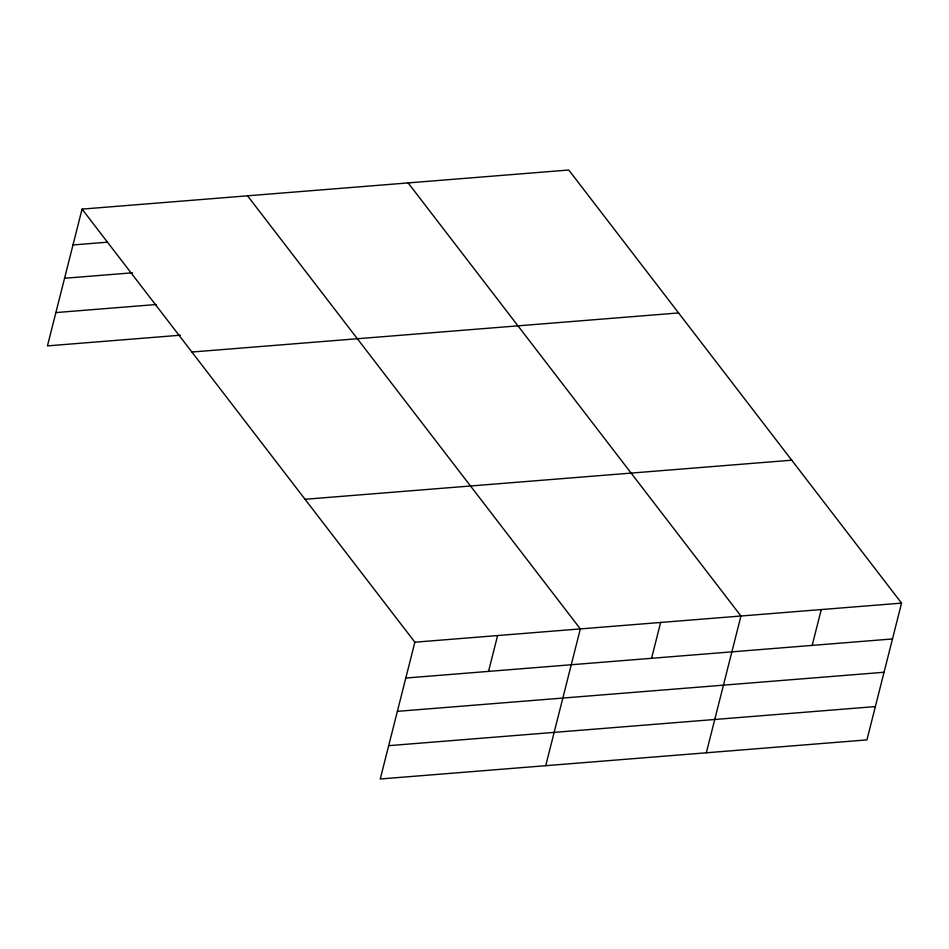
<?xml version="1.0" encoding="UTF-8"?>
<svg xmlns="http://www.w3.org/2000/svg" width="949" height="949" viewBox="0 0 949 949"><rect width="100%" height="100%" fill="white"/><g stroke="black" fill="none" stroke-linecap="round" stroke-linejoin="round"><path stroke-width="1.42" d="M82.065 209.112L414.867 642.2L380.252 778.987L866.935 739.888L901.55 603.113L568.748 170.013L82.065 209.112L47.45 345.887L180.417 335.211M488.533 671.394L497.596 635.557M545.722 765.689L580.337 628.914L247.535 195.814M651.572 658.298L660.646 622.461M706.329 752.794L740.944 616.008L408.141 182.92M812.178 645.403L821.253 609.566M72.99 244.949L106.976 242.22M64.568 278.259L132.528 272.802M55.884 312.577L156.348 304.51M191.888 352.032L678.571 312.945M305.044 499.281L791.727 460.194M414.867 642.2L901.55 603.113M405.792 678.037L892.487 638.95M397.37 711.347L884.053 672.26M388.687 745.677L875.369 706.578"/></g></svg>
